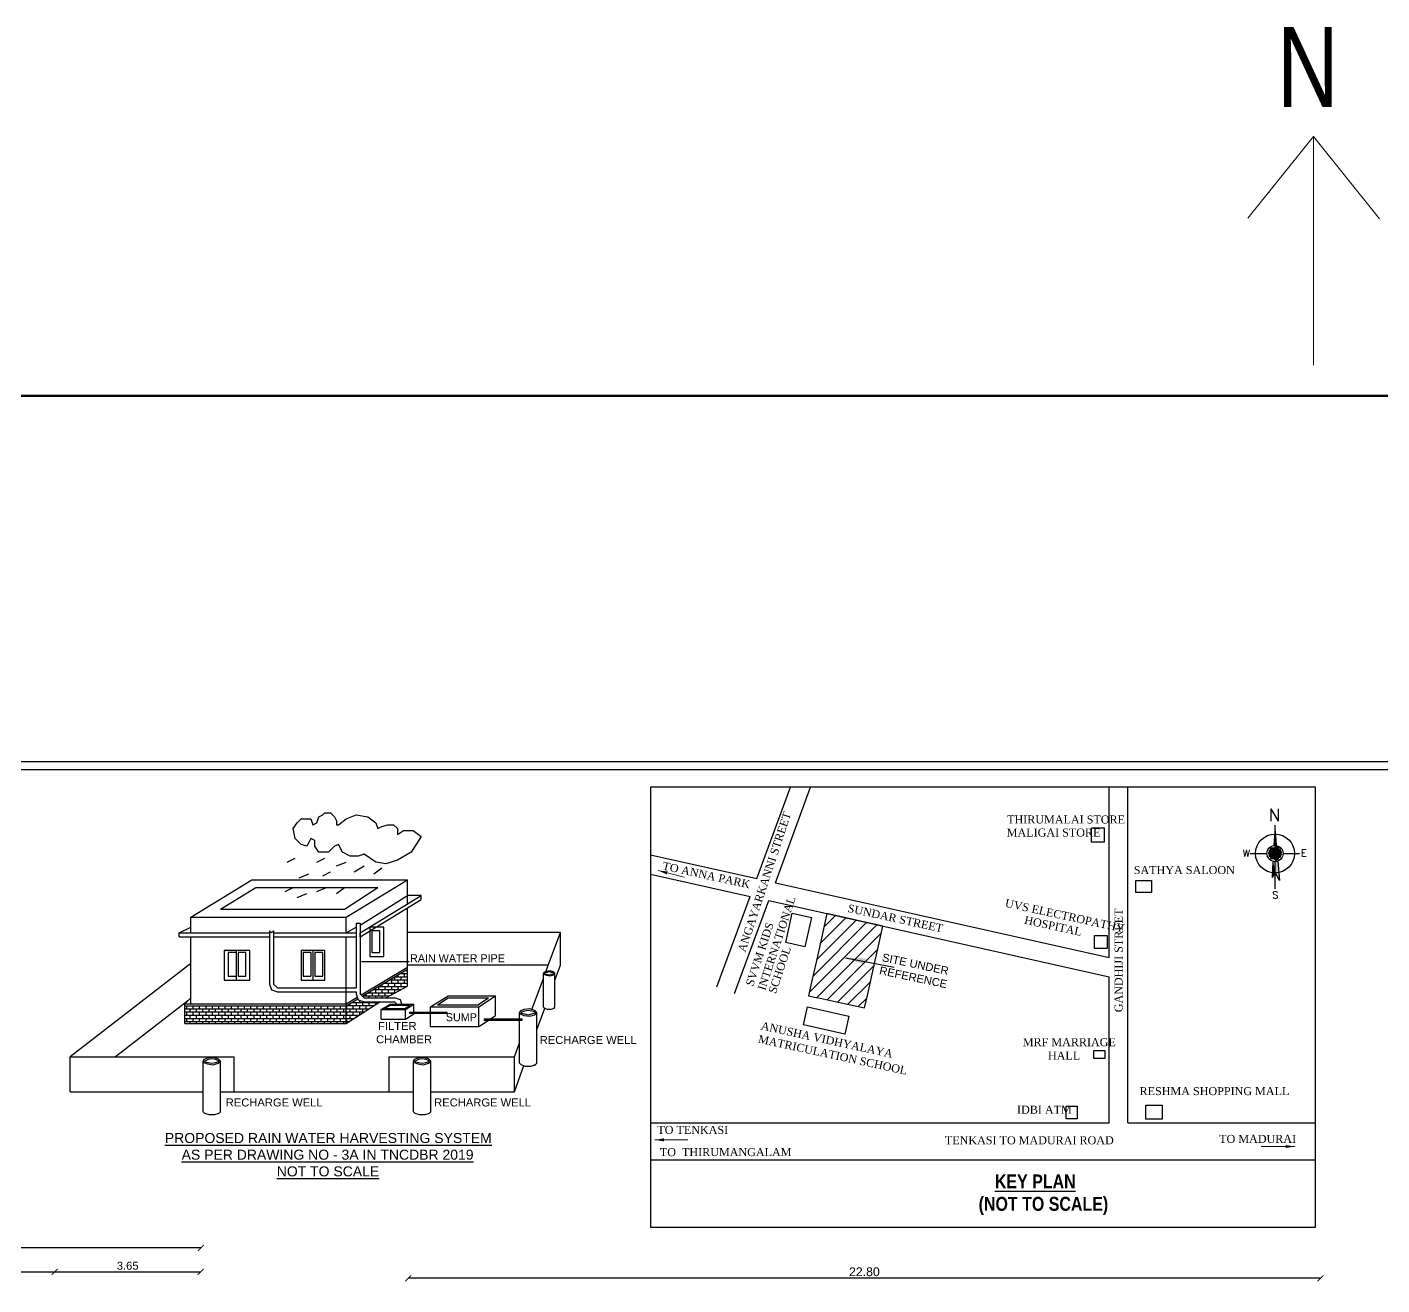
# Model space of a CAD drawing. Header units: metres. Extents: x 2130 to 3135, y 5414 to 5819.
# Drawn here: x 2927.63 to 2961.49, y 5650.48 to 5681.92 of the extents above; entities that cross this region are included whole.
import ezdxf
from ezdxf import colors
from ezdxf.entities.mleader import LeaderData, LeaderLine
from ezdxf.enums import TextEntityAlignment as Align
from ezdxf.math import Vec2, Vec3

# ---------------------------------------------------------------- set-up
doc = ezdxf.new("R2010")
doc.units = ezdxf.units.M
doc.header["$MEASUREMENT"] = 0
doc.header["$PDMODE"] = 34
doc.layers.get('0').update_dxf_attribs({"lineweight": 18})
doc.layers.get('Defpoints').update_dxf_attribs({"lineweight": 18})
doc.layers.add('DIM', color=8, linetype='Continuous')
doc.layers.add('TITLE', color=7, linetype='Continuous')
for name, color, linetype, lineweight in [('FLOOR-STILT', 7, 'Continuous', 50), ('LOCATION_PLAN', 7, 'Continuous', 0), ('NORTH_DIRECTION', 7, 'Continuous', 0)]:
    doc.layers.add(name, color=color, linetype=linetype, lineweight=lineweight)
doc.styles.add('DIM', font='sanss___.ttf')
doc.styles.add('R1', font='arial.ttf')
doc.styles.add('ROMANT', font='romant.shx')
doc.styles.add('RS', font='sanss___.ttf', dxfattribs={"height": 0.2})
doc.styles.add('setback1', font='swisscb.ttf', dxfattribs={"height": 0.375})
doc.styles.get("Standard").update_dxf_attribs({"font": 'arial.ttf'})
doc.styles.add('style1', font='times.ttf')
doc.styles.add('USA TEXT', font='GOTHIC.TTF', dxfattribs={"width": 0.8})
doc.dimstyles.new('DIM-CMDA', dxfattribs={"dimtxt": 0.2, "dimasz": 0.15, "dimexe": 0.05, "dimexo": 0.0625, "dimgap": 0.05, "dimtad": 1, "dimzin": 1, "dimdsep": 46, "dimtxsty": 'R1', "dimblk": 'ARCHTICK', "dimcen": 0.09, "dimse1": 1, "dimse2": 1, "dimclrd": 8, "dimclre": 8, "dimadec": 0, "dimazin": 0, "dimtm": 1e-09, "dimtfac": 1, "dimtofl": 0, "dimtmove": 2, "dimatfit": 3, "dimfxl": 0, "dimtolj": 1, "dimtzin": 0, "dimlwd": -1, "dimlwe": -1, "dimarcsym": 0})
doc.dimstyles.get("Standard").update_dxf_attribs({"dimtxt": 0.2, "dimasz": 0.125, "dimexe": 3, "dimexo": 6, "dimgap": 0.05, "dimtad": 1, "dimdec": 1, "dimzin": 11, "dimdsep": 46, "dimtxsty": 'Standard', "dimcen": 2.5, "dimdle": 3, "dimclrd": 4, "dimclre": 8, "dimclrt": 1, "dimadec": 0, "dimazin": 0, "dimtfac": 0.5, "dimtdec": 1, "dimtix": 1, "dimtmove": 0, "dimatfit": 3, "dimfxl": 0, "dimlwd": 15, "dimarcsym": 0})
pattern_1 = [(0, (1763.05864, 5512.498814), (0, 0.08), []), (90, (1763.05864, 5512.498814), (-0.08, 0.08), [0.08, -0.08])]

# ---------------------------------------------------------------- blocks, each defined once
blk = doc.blocks.new('_ArchTick')
at = {"color": 0, "linetype": 'ByBlock', "const_width": 0.15}
blk.add_lwpolyline([(-0.5, -0.5), (0.5, 0.5)], dxfattribs=at)
blk = doc.blocks.new('*D288')
at = {"layer": 'Defpoints', "color": 0}
for p in [(2928.316, 5650.802), (2926.036, 5648.617), (2928.316, 5648.713)]:
    blk.add_point(p, dxfattribs=at)
at = {"layer": 'DIM', "color": 8}
blk.add_line((2926.036, 5650.802), (2928.316, 5650.802), dxfattribs=at)
at = {"layer": 'DIM', "color": 8, "xscale": 0.15, "yscale": 0.15, "zscale": 0.15, "rotation": 180}
blk.add_blockref('_ArchTick', (2926.036, 5650.802), dxfattribs=at)
at = {"layer": 'DIM', "color": 8, "xscale": 0.15, "yscale": 0.15, "zscale": 0.15}
blk.add_blockref('_ArchTick', (2928.316, 5650.802), dxfattribs=at)
at = {"layer": 'DIM', "color": 4, "insert": (2927.176, 5650.954), "char_height": 0.2, "attachment_point": 5, "style": 'R1'}
blk.add_mtext('\\A1;2.28', dxfattribs=at)
blk = doc.blocks.new('*D289')
at = {"layer": 'Defpoints', "color": 0}
for p in [(2931.966, 5650.802), (2928.316, 5648.713), (2931.966, 5648.659)]:
    blk.add_point(p, dxfattribs=at)
at = {"layer": 'DIM', "color": 8}
blk.add_line((2928.316, 5650.802), (2931.966, 5650.802), dxfattribs=at)
at = {"layer": 'DIM', "color": 8, "xscale": 0.15, "yscale": 0.15, "zscale": 0.15, "rotation": 180}
blk.add_blockref('_ArchTick', (2928.316, 5650.802), dxfattribs=at)
at = {"layer": 'DIM', "color": 8, "xscale": 0.15, "yscale": 0.15, "zscale": 0.15}
blk.add_blockref('_ArchTick', (2931.966, 5650.802), dxfattribs=at)
at = {"layer": 'DIM', "color": 4, "insert": (2930.141, 5650.954), "char_height": 0.2, "attachment_point": 5, "style": 'R1'}
blk.add_mtext('\\A1;3.65', dxfattribs=at)
blk = doc.blocks.new('*D290')
at = {"layer": 'Defpoints', "color": 0}
for p in [(2909.166, 5651.398), (2909.166, 5648.134), (2931.966, 5647.863)]:
    blk.add_point(p, dxfattribs=at)
at = {"layer": 'DIM', "color": 8}
blk.add_line((2931.966, 5651.398), (2909.166, 5651.398), dxfattribs=at)
at = {"layer": 'DIM', "color": 8, "xscale": 0.15, "yscale": 0.15, "zscale": 0.15, "rotation": 180}
blk.add_blockref('_ArchTick', (2909.166, 5651.398), dxfattribs=at)
at = {"layer": 'DIM', "color": 8, "xscale": 0.15, "yscale": 0.15, "zscale": 0.15}
blk.add_blockref('_ArchTick', (2931.966, 5651.398), dxfattribs=at)
at = {"layer": 'DIM', "color": 2, "insert": (2920.566, 5651.56), "char_height": 0.22, "attachment_point": 5, "style": 'R1'}
blk.add_mtext('\\A1;22.80', dxfattribs=at)
blk = doc.blocks.new('*D415')
at = {"layer": 'Defpoints', "color": 0}
for p in [(2937.152, 5650.64), (2937.152, 5648.134), (2959.952, 5647.863)]:
    blk.add_point(p, dxfattribs=at)
at = {"layer": 'DIM', "color": 8}
blk.add_line((2959.952, 5650.64), (2937.152, 5650.64), dxfattribs=at)
at = {"layer": 'DIM', "color": 8, "xscale": 0.15, "yscale": 0.15, "zscale": 0.15, "rotation": 180}
blk.add_blockref('_ArchTick', (2937.152, 5650.64), dxfattribs=at)
at = {"layer": 'DIM', "color": 8, "xscale": 0.15, "yscale": 0.15, "zscale": 0.15}
blk.add_blockref('_ArchTick', (2959.952, 5650.64), dxfattribs=at)
at = {"layer": 'DIM', "color": 2, "insert": (2948.552, 5650.803), "char_height": 0.22, "attachment_point": 5, "style": 'R1'}
blk.add_mtext('\\A1;22.80', dxfattribs=at)
blk = doc.blocks.new('A$C6AA304E2')
at = {"layer": 'TITLE', "color": 0}
for p, q in [((-0.001, 0.298), (-0.001, 1.055)), ((-0.032, 0.296), (-0.001, 0.826)), ((-0.001, 0.826), (0.047, 0.294)), ((0.241, 0.022), (-0.241, 0.022)), ((0.232, 0.066), (-0.232, 0.066)), ((0.215, 0.11), (-0.215, 0.11)), ((0.186, 0.154), (-0.186, 0.154)), ((0.139, 0.198), (-0.139, 0.198)), ((0, -0.242), (0, 0.242)), ((-0.925, -0.003), (-0.302, -0.003)), ((0.241, -0.022), (-0.241, -0.022)), ((0.232, -0.066), (-0.232, -0.066)), ((0.215, -0.11), (-0.215, -0.11)), ((0.186, -0.154), (-0.186, -0.154)), ((0.139, -0.198), (-0.139, -0.198)), ((-0.101, -0.895), (-0.066, -0.296)), ((-0.001, -1.318), (-0.001, -0.304)), ((0.099, -0.287), (0.164, -1.009)), ((0.3, -0.003), (0.909, -0.003)), ((-0.101, -0.895), (-0.001, -0.708)), ((0.164, -1.009), (-0.001, -0.708))]:
    blk.add_line(p, q, dxfattribs=at)
for radius in [0.726, 0.301]:
    blk.add_circle((-0.001, -0.003), radius, dxfattribs=at)
for start, end in [(174.7841, 185.2159), (152.9643, 164.1734), (125.0968, 140.4788), (54.9032, 90), (27.0357, 39.5212), (5.2159, 15.8266), (195.8266, 207.0357), (219.5212, 234.9032), (270, 305.0968), (320.4788, 332.9643), (344.1734, 354.7841)]:
    blk.add_arc((0, 0), 0.242, start, end, dxfattribs=at)
for points in [[(-0.001, 0.826), (-0.032, 0.296), (-0.001, 0.298), (0.047, 0.294)], [(-0.001, 0.298), (0.047, 0.294), (-0.001, 0.826)], [(-0.241, 0.022), (-0.241, -0.022), (0, -0.022), (0, 0.022)], [(0, -0.022), (0, 0.022), (-0.241, 0.022)], [(-0.241, 0.022), (-0.241, 0.022), (-0.241, -0.022), (0, -0.022)], [(-0.215, 0.11), (-0.232, 0.066), (0, 0.066), (0, 0.11)], [(-0.232, 0.066), (0, 0.066), (-0.112, 0.089)], [(0, 0.066), (0, 0.11), (-0.215, 0.11)], [(-0.232, -0.066), (-0.215, -0.11), (0, -0.11), (0, -0.066)], [(0, -0.11), (0, -0.066), (-0.232, -0.066)], [(-0.232, -0.066), (-0.232, -0.066), (-0.215, -0.11), (0, -0.11)], [(-0.139, -0.198), (-0.186, -0.154), (-0.164, -0.178)], [(-0.186, -0.154), (-0.139, -0.198), (0, -0.198), (0, -0.154)], [(0, -0.198), (0, -0.154), (-0.186, -0.154)], [(-0.186, -0.154), (-0.186, -0.154), (-0.139, -0.198), (0, -0.198)], [(-0.001, -0.304), (-0.066, -0.296), (-0.101, -0.895)], [(-0.101, -0.895), (-0.001, -0.708), (-0.001, -0.304), (-0.066, -0.296)], [(-0.101, -0.895), (-0.101, -0.895), (-0.001, -0.708), (-0.001, -0.304)], [(0.164, -1.009), (0.099, -0.287), (-0.001, -0.304)], [(-0.001, -0.304), (-0.001, -0.304), (-0.001, -0.708)], [(-0.001, -0.708), (0.164, -1.009), (-0.001, -0.304)], [(0, -0.11), (0, -0.11), (0, -0.154), (0.186, -0.154)], [(0, -0.11), (0, -0.154), (0.186, -0.154), (0.215, -0.11)], [(0.186, -0.154), (0.215, -0.11), (0, -0.11)], [(0, -0.198), (0, -0.242), (0.139, -0.198), (0, -0.198)], [(0, -0.198), (0, -0.242), (0.075, -0.23), (0.139, -0.198)], [(0.075, -0.23), (0.139, -0.198), (0, -0.198)], [(0, -0.242), (0.077, -0.229), (0.139, -0.198)], [(0, -0.198), (0, -0.198), (0, -0.242), (0.077, -0.229)], [(0.074, -0.229), (0, -0.242), (0.038, -0.239), (0.074, -0.229)], [(0.038, -0.239), (0.074, -0.229), (0, -0.242), (0.038, -0.239)], [(0, -0.242), (0.038, -0.239), (0.069, -0.23)], [(0.139, -0.198), (0.077, -0.229), (0.107, -0.217), (0.139, -0.198)], [(0.107, -0.217), (0.139, -0.198), (0.077, -0.229), (0.107, -0.217)], [(0.077, -0.229), (0.107, -0.217), (0.139, -0.198), (0.077, -0.229)], [(0.139, -0.198), (0.077, -0.229), (0.107, -0.217)], [(0.107, -0.217), (0.139, -0.198), (0.107, -0.217), (0.139, -0.198)], [(-0.001, -0.708), (-0.001, -0.708), (-0.001, -0.708), (0.164, -1.009)]]:
    blk.add_solid(points, dxfattribs=at)
at = {"layer": 'TITLE', "style": 'ROMANT'}
blk.add_text('N', height=0.461, dxfattribs=at).set_placement((-0.238, 1.205))
for s, p in [('W', (-1.067, 0.002)), ('E', (1.074, 0.013)), ('S', (0.013, -1.556))]:
    blk.add_text(s, height=0.264, dxfattribs=at).set_placement(p, align=Align.MIDDLE)
blk = doc.blocks.new('A$C4F68022B')
at = {"layer": 'TITLE'}
h = blk.add_hatch(dxfattribs=at)
h.set_pattern_fill('ANSI31', color=8, scale=1.787353, style=0)
h.set_pattern_definition([(45, (-755.45793, -140.30723), (-0.1579812, 0.1579812), [])])
h.paths.add_polyline_path([(5.713, -3.896), (5.806, -3.475), (5.774, -3.468), (5.629, -3.436), (5.203, -3.34), (4.999, -3.294), (4.586, -3.202), (4.441, -3.169), (4.408, -3.162), (4.383, -3.274), (4.27, -3.781), (4.139, -4.375), (4.027, -4.88), (3.953, -5.218), (4.144, -5.26), (4.164, -5.264), (4.387, -5.312), (4.764, -5.392), (5.154, -5.478), (5.351, -5.521), (5.421, -5.211), (5.6, -4.407)])
for points in [[(16.62, 0), (0, 0), (0, -11.005), (16.62, -11.005)], [(11.022, -1.022), (11.342, -1.022), (11.342, -1.376), (11.022, -1.376)], [(12.128, -2.334), (12.525, -2.334), (12.525, -2.637), (12.128, -2.637)], [(3.545, -3.154), (4.022, -3.261), (3.858, -3.992), (3.382, -3.885)], [(11.093, -3.711), (11.414, -3.711), (11.414, -4.036), (11.093, -4.036)], [(3.922, -5.492), (4.96, -5.724), (4.859, -6.176), (3.821, -5.943)], [(11.077, -6.585), (11.351, -6.585), (11.351, -6.786), (11.077, -6.786)], [(10.385, -7.98), (10.667, -7.98), (10.667, -8.29), (10.385, -8.29)], [(12.38, -7.954), (12.784, -7.954), (12.784, -8.3), (12.38, -8.3)]]:
    blk.add_lwpolyline(points, close=True, dxfattribs=at)
at = {"layer": 'TITLE', "color": 5}
for points in [[(2.658, -2.287), (3.501, 0)], [(3.122, -2.391), (4.003, 0)], [(11.461, -4.26), (11.461, 0)], [(11.932, -8.394), (11.932, 0)], [(0, -1.691), (2.658, -2.287)], [(0, -2.174), (2.494, -2.733)], [(3.122, -2.391), (11.461, -4.26)], [(1.66, -4.996), (2.494, -2.733)], [(2.102, -5.159), (2.957, -2.837)], [(2.957, -2.837), (11.461, -4.743)], [(11.461, -8.394), (11.461, -4.743)], [(0, -8.394), (11.461, -8.394)], [(11.932, -8.394), (16.62, -8.394)], [(0, -9.321), (16.62, -9.321)]]:
    blk.add_lwpolyline(points, dxfattribs=at)
at = {"layer": 'TITLE', "color": 6}
blk.add_lwpolyline([(5.713, -3.896), (5.806, -3.475), (5.774, -3.468), (5.629, -3.436), (5.203, -3.34), (4.999, -3.294), (4.586, -3.202), (4.441, -3.169), (4.408, -3.162), (4.383, -3.274), (4.27, -3.781), (4.139, -4.375), (4.027, -4.88), (3.953, -5.218), (4.144, -5.26), (4.164, -5.264), (4.387, -5.312), (4.764, -5.392), (5.154, -5.478), (5.351, -5.521), (5.421, -5.211), (5.6, -4.407)], close=True, dxfattribs=at)
at = {"layer": 'TITLE', "xscale": 0.6702574690551728, "yscale": 0.6702574690551728, "zscale": 0.6702574690551728}
blk.add_blockref('A$C6AA304E2', (15.609, -1.658), dxfattribs=at)
at = {"layer": 'TITLE', "style": 'style1'}
for s, rotation, p in [('ANGAYARKANNI STREET', 71.7386, (2.369, -4.144)), ('TO ANNA PARK', 347.7519, (0.286, -2.06)), ('INTERNATIONAL', 71.7386, (2.863, -5.099)), ('SUNDAR STREET', 347.7519, (4.915, -3.12)), ('UVS ELECTROPATHY', 347.7519, (8.846, -2.99)), ('GANDHIJI STREET', 90, (11.798, -5.629)), ('HOSPITAL', 347.7519, (9.329, -3.413)), ('SVVM KIDS', 71.7386, (2.566, -4.993)), ('SCHOOL', 71.7386, (3.134, -5.177)), ('ANUSHA VIDHYALAYA', 347.7519, (2.745, -6.057)), ('MATRICULATION SCHOOL', 347.7519, (2.678, -6.386))]:
    blk.add_text(s, height=0.2, rotation=rotation, dxfattribs=at).set_placement(p)
for s, p in [('THIRUMALAI STORE', (8.913, -0.91)), ('MALIGAI STORE', (8.904, -1.237)), ('SATHYA SALOON', (12.078, -2.174)), ('MRF MARRIAGE ', (9.305, -6.477)), ('HALL', (9.934, -6.814)), ('RESHMA SHOPPING MALL', (12.223, -7.7)), ('IDBI ATM', (9.161, -8.164)), ('TO TENKASI', (0.171, -8.67)), ('TENKASI TO MADURAI ROAD', (7.357, -8.929)), ('TO MADURAI', (14.213, -8.894)), ('TO  THIRUMANGALAM', (0.235, -9.225))]:
    blk.add_text(s, height=0.2, dxfattribs=at).set_placement(p)
at = {"layer": 'TITLE', "color": 1, "style": 'setback1'}
for s, p in [('%%uKEY PLAN', (8.607, -10.032)), ('(NOT TO SCALE)', (8.201, -10.592))]:
    blk.add_text(s, height=0.34853, dxfattribs=at).set_placement(p)
at = {"layer": 'TITLE', "insert": (5.815, -4.153), "char_height": 0.2, "width": 3.00554, "attachment_point": 1, "rotation": 348.1143, "style": 'R1'}
blk.add_mtext('SITE UNDER REFERENCE  ', dxfattribs=at)
at = {"layer": 'TITLE'}
for points, override in [([(0.196, -2.088), (0.843, -2.255)], {"dimasz": 0.23}), ([(0.107, -8.819), (0.933, -8.819)], {"dimasz": 0.23, "dimgap": 0.09, "dimtad": 0}), ([(16.1, -8.985), (15.266, -8.985)], {"dimasz": 0.23})]:
    blk.add_leader(points, dimstyle='Standard', override=override, dxfattribs=at)
at = {"layer": 'TITLE', "color": 5}
blk.add_leader([(4.872, -4.265), (6.094, -4.5)], dimstyle='DIM-CMDA', override={"dimasz": 0.5, "dimtad": 0}, dxfattribs=at)

msp = doc.modelspace()

# ---------------------------------------------------------------- hatches: boundary and pattern name
at = {"layer": 'TITLE', "linetype": 'Continuous', "lineweight": -3}
h = msp.add_hatch(dxfattribs=at)
h.set_pattern_fill('AR-B816', color=30, scale=0.01, style=0)
h.set_pattern_definition(pattern_1)
h.paths.add_polyline_path([(2937.13, 5657.947), (2937.13, 5658.37), (2936.004, 5657.695), (2936.047, 5657.652), (2936.589, 5657.652)])
h = msp.add_hatch(dxfattribs=at)
h.set_pattern_fill('AR-B816', color=30, scale=0.01, style=0)
h.set_pattern_definition(pattern_1)
h.paths.add_polyline_path([(2931.571, 5657.455), (2931.571, 5657.012), (2935.605, 5657.012), (2935.605, 5657.455)])
h = msp.add_hatch(dxfattribs=at)
h.set_pattern_fill('AR-B816', color=30, scale=0.01, style=0)
h.set_pattern_definition(pattern_1)
h.paths.add_polyline_path([(2935.9, 5657.602), (2935.892, 5657.627), (2935.605, 5657.455), (2935.605, 5657.012), (2936.441, 5657.553), (2936.047, 5657.553)])

# ---------------------------------------------------------------- linework, layer by layer
at = {"layer": 'FLOOR-STILT', "color": 64}
msp.add_lwpolyline([(2773.048, 5672.701), (3001.299, 5672.701), (3001.299, 5587.605), (2773.048, 5587.605)], close=True, dxfattribs=at)
at = {"layer": 'LOCATION_PLAN'}
msp.add_lwpolyline([(2943.206, 5662.92), (2959.826, 5662.92), (2959.826, 5651.915), (2943.206, 5651.915)], close=True, dxfattribs=at)
at = {"layer": 'NORTH_DIRECTION'}
for points in [[(2959.773, 5673.463), (2959.773, 5673.463), (2959.773, 5679.179), (2958.131, 5677.144)], [(2961.427, 5677.127), (2961.427, 5677.127), (2959.773, 5679.179)]]:
    msp.add_lwpolyline(points, dxfattribs=at)
at = {"layer": 'TITLE'}
for p, q in [((2940.956, 5659.287), (2937.13, 5659.287)), ((2940.594, 5658.309), (2940.956, 5659.287)), ((2940.956, 5658.47), (2940.956, 5659.287)), ((2931.719, 5658.509), (2928.705, 5656.175)), ((2940.654, 5658.47), (2937.13, 5658.47)), ((2940.819, 5658.093), (2940.956, 5658.47)), ((2940.243, 5657.358), (2940.53, 5658.135)), ((2931.645, 5657.578), (2929.833, 5656.175)), ((2940.368, 5656.85), (2940.565, 5657.393)), ((2940.181, 5657.192), (2940.182, 5657.194)), ((2939.805, 5656.175), (2939.934, 5656.523)), ((2928.705, 5655.301), (2928.705, 5656.175)), ((2928.705, 5656.175), (2932.799, 5656.175)), ((2928.705, 5656.175), (2932.799, 5656.175)), ((2932.799, 5655.301), (2932.799, 5656.175)), ((2936.673, 5656.175), (2939.805, 5656.175)), ((2936.673, 5656.175), (2939.805, 5656.175)), ((2936.673, 5655.301), (2936.673, 5656.175)), ((2939.805, 5655.301), (2939.805, 5656.175)), ((2932.273, 5655.978), (2932.274, 5655.98)), ((2937.53, 5655.978), (2937.531, 5655.98)), ((2939.805, 5655.301), (2940.043, 5655.958)), ((2928.705, 5655.301), (2932.025, 5655.301)), ((2928.705, 5655.301), (2932.025, 5655.301)), ((2932.459, 5655.301), (2932.799, 5655.301)), ((2932.459, 5655.301), (2936.673, 5655.301)), ((2936.673, 5655.301), (2937.282, 5655.301)), ((2936.673, 5655.301), (2937.282, 5655.301)), ((2937.716, 5655.301), (2939.805, 5655.301)), ((2937.716, 5655.301), (2939.805, 5655.301))]:
    msp.add_line(p, q, dxfattribs=at)
at = {"layer": 'TITLE', "color": 1, "linetype": 'Continuous', "lineweight": -3}
for p, q in [((2935.974, 5657.725), (2937.13, 5658.419)), ((2936.004, 5657.695), (2937.13, 5658.37)), ((2935.605, 5657.504), (2935.878, 5657.668)), ((2935.605, 5657.455), (2935.892, 5657.627)), ((2937.19, 5657.296), (2938.116, 5657.296)), ((2937.19, 5657.258), (2937.19, 5657.296)), ((2938.116, 5657.258), (2937.19, 5657.258)), ((2938.116, 5657.296), (2938.116, 5657.258)), ((2939.062, 5657.125), (2939.988, 5657.125)), ((2939.062, 5657.087), (2939.062, 5657.125)), ((2939.988, 5657.087), (2939.062, 5657.087)), ((2939.988, 5657.125), (2939.988, 5657.087))]:
    msp.add_line(p, q, dxfattribs=at)
at = {"layer": 'TITLE', "color": 7}
for points in [[(2903.752, 5663.556), (2991.752, 5663.556), (2991.752, 5599.975), (2903.752, 5599.975)], [(2903.952, 5663.356), (2991.552, 5663.356), (2991.552, 5600.175), (2903.952, 5600.175)]]:
    msp.add_lwpolyline(points, close=True, dxfattribs=at)
at = {"layer": 'TITLE', "color": 4, "linetype": 'Continuous', "lineweight": -3}
msp.add_lwpolyline([(2937.474, 5661.685), (2937.228, 5661.292), (2936.884, 5661.095), (2936.589, 5660.997), (2936.343, 5661.046), (2936.047, 5661.243), (2935.9, 5661.193), (2935.703, 5661.193), (2935.506, 5661.292), (2935.408, 5661.488), (2935.31, 5661.439), (2935.162, 5661.292), (2934.916, 5661.292), (2934.818, 5661.439), (2934.818, 5661.587), (2934.719, 5661.636), (2934.67, 5661.538), (2934.621, 5661.439), (2934.473, 5661.488), (2934.326, 5661.636), (2934.277, 5661.882), (2934.375, 5662.03), (2934.424, 5662.079), (2934.473, 5662.128), (2934.621, 5662.128), (2934.719, 5662.128), (2934.769, 5661.98), (2934.867, 5662.03), (2934.916, 5662.177), (2935.014, 5662.226), (2935.064, 5662.276), (2935.211, 5662.276), (2935.31, 5662.177), (2935.359, 5662.079), (2935.359, 5661.98), (2935.408, 5661.98), (2935.605, 5662.128), (2935.851, 5662.226), (2936.146, 5662.177), (2936.343, 5662.03), (2936.392, 5661.882), (2936.49, 5661.931), (2936.638, 5661.98), (2936.785, 5661.98), (2936.884, 5661.882), (2936.884, 5661.734), (2937.031, 5661.833), (2937.277, 5661.833), (2937.474, 5661.685)], dxfattribs=at)
at = {"layer": 'TITLE', "color": 8, "linetype": 'Continuous', "lineweight": -3}
for points in [[(2934.129, 5661.046), (2934.326, 5661.144)], [(2934.867, 5661.046), (2935.064, 5661.144)], [(2935.014, 5660.701), (2935.211, 5660.8)], [(2935.359, 5660.947), (2935.605, 5661.046)], [(2935.802, 5660.8), (2936.047, 5660.947)], [(2936.293, 5660.751), (2936.49, 5660.898)], [(2934.424, 5660.652), (2934.67, 5660.751)], [(2934.08, 5660.308), (2934.277, 5660.406)], [(2934.375, 5660.16), (2934.621, 5660.259)], [(2934.867, 5660.308), (2935.113, 5660.406)], [(2935.359, 5660.259), (2935.556, 5660.406)]]:
    msp.add_lwpolyline(points, dxfattribs=at)
at = {"layer": 'TITLE', "color": 1, "linetype": 'Continuous', "lineweight": -3}
for points in [[(2931.719, 5659.668), (2933.244, 5660.603)], [(2933.244, 5660.603), (2937.13, 5660.603)], [(2935.605, 5659.668), (2937.13, 5660.603)], [(2937.13, 5659.998), (2937.13, 5660.603)], [(2932.457, 5659.865), (2933.342, 5660.406)], [(2933.342, 5660.406), (2936.392, 5660.406)], [(2935.556, 5659.865), (2936.392, 5660.406)], [(2935.949, 5659.275), (2937.474, 5660.209)], [(2935.949, 5659.472), (2937.13, 5660.209)], [(2935.949, 5659.275), (2937.474, 5660.209)], [(2935.949, 5659.472), (2937.13, 5660.209)], [(2935.949, 5659.176), (2937.474, 5660.111)], [(2935.949, 5659.176), (2937.474, 5660.111)], [(2937.474, 5660.209), (2937.13, 5660.209)], [(2937.474, 5660.209), (2937.13, 5660.209)], [(2932.457, 5659.865), (2935.556, 5659.865)], [(2937.13, 5657.947), (2937.13, 5659.9)], [(2931.424, 5659.275), (2931.719, 5659.422)], [(2931.424, 5659.176), (2931.424, 5659.275), (2931.719, 5659.422)], [(2931.719, 5659.668), (2935.605, 5659.668)], [(2931.719, 5659.275), (2931.719, 5659.668)], [(2935.605, 5659.275), (2935.605, 5659.668)], [(2935.605, 5659.275), (2935.851, 5659.422)], [(2935.605, 5659.275), (2935.851, 5659.422)], [(2935.851, 5659.521), (2935.851, 5657.898)], [(2935.851, 5659.521), (2935.9, 5659.521), (2935.949, 5659.521)], [(2935.949, 5659.521), (2935.949, 5657.75)], [(2931.424, 5659.275), (2933.686, 5659.275)], [(2931.424, 5659.275), (2931.719, 5659.275)], [(2931.424, 5659.275), (2931.719, 5659.275)], [(2931.424, 5659.176), (2931.424, 5659.275)], [(2931.424, 5659.176), (2933.686, 5659.176)], [(2931.424, 5659.176), (2933.686, 5659.176)], [(2931.571, 5657.012), (2935.605, 5657.012), (2935.605, 5659.176)], [(2931.719, 5659.275), (2933.686, 5659.275)], [(2931.719, 5657.504), (2931.719, 5659.176)], [(2933.686, 5659.324), (2933.686, 5657.996)], [(2933.686, 5659.324), (2933.736, 5659.275), (2933.785, 5659.324)], [(2933.785, 5659.324), (2933.785, 5657.996)], [(2933.785, 5659.275), (2935.851, 5659.275)], [(2933.785, 5659.275), (2935.851, 5659.275)], [(2933.785, 5659.176), (2935.851, 5659.176)], [(2933.785, 5659.176), (2935.851, 5659.176)], [(2935.949, 5659.176), (2935.949, 5659.275)], [(2935.949, 5659.176), (2935.949, 5659.275)], [(2940.819, 5658.264), (2940.783, 5658.3), (2940.699, 5658.324), (2940.602, 5658.312), (2940.542, 5658.288), (2940.53, 5658.264), (2940.542, 5658.24), (2940.602, 5658.216), (2940.699, 5658.204), (2940.783, 5658.228), (2940.819, 5658.264)], [(2940.53, 5657.42), (2940.53, 5658.264)], [(2940.795, 5658.264), (2940.795, 5658.264), (2940.783, 5658.276), (2940.735, 5658.288), (2940.675, 5658.3), (2940.614, 5658.288), (2940.578, 5658.276), (2940.554, 5658.264), (2940.554, 5658.264)], [(2940.554, 5658.264), (2940.554, 5658.264), (2940.566, 5658.252), (2940.614, 5658.24), (2940.675, 5658.228), (2940.735, 5658.24), (2940.771, 5658.252), (2940.795, 5658.264), (2940.795, 5658.264)], [(2940.819, 5657.42), (2940.819, 5658.264)], [(2933.686, 5657.996), (2933.736, 5657.848), (2933.883, 5657.799)], [(2933.785, 5657.996), (2933.883, 5657.898)], [(2933.883, 5657.898), (2935.851, 5657.898)], [(2933.883, 5657.799), (2935.851, 5657.799)], [(2935.851, 5657.799), (2935.851, 5657.75)], [(2935.851, 5657.75), (2935.9, 5657.602), (2936.047, 5657.553)], [(2935.949, 5657.75), (2936.047, 5657.652)], [(2936.589, 5657.652), (2937.13, 5657.947)], [(2931.571, 5657.504), (2935.605, 5657.504)], [(2931.571, 5657.012), (2931.571, 5657.504)], [(2931.571, 5657.455), (2935.605, 5657.455)], [(2935.605, 5657.012), (2936.441, 5657.553)], [(2936.047, 5657.652), (2936.807, 5657.652)], [(2936.047, 5657.553), (2936.807, 5657.553)], [(2936.477, 5657.361), (2936.699, 5657.496)], [(2936.563, 5657.386), (2936.699, 5657.472)], [(2936.699, 5657.496), (2937.289, 5657.496)], [(2936.699, 5657.472), (2937.203, 5657.472)], [(2936.99, 5657.496), (2936.955, 5657.602), (2936.807, 5657.652)], [(2936.864, 5657.496), (2936.807, 5657.553)], [(2937.068, 5657.386), (2937.203, 5657.472)], [(2937.08, 5657.361), (2937.289, 5657.496)], [(2937.289, 5657.296), (2937.289, 5657.496)], [(2937.71, 5657.43), (2938.153, 5657.701)], [(2937.71, 5657.43), (2938.916, 5657.43)], [(2937.71, 5657.296), (2937.71, 5657.43)], [(2937.883, 5657.479), (2938.153, 5657.652)], [(2937.883, 5657.479), (2938.916, 5657.479)], [(2938.153, 5657.701), (2939.334, 5657.701)], [(2938.153, 5657.652), (2939.162, 5657.652)], [(2938.891, 5657.479), (2939.162, 5657.652)], [(2938.916, 5657.43), (2939.334, 5657.701)], [(2938.916, 5656.938), (2938.916, 5657.43)], [(2939.334, 5657.209), (2939.334, 5657.701)], [(2940.53, 5657.42), (2940.554, 5657.396), (2940.626, 5657.372), (2940.723, 5657.372), (2940.795, 5657.396), (2940.819, 5657.42)], [(2940.771, 5657.384), (2940.795, 5657.396), (2940.819, 5657.42)], [(2936.477, 5657.361), (2937.08, 5657.361)], [(2936.477, 5657.115), (2936.477, 5657.361)], [(2936.477, 5657.115), (2937.08, 5657.115)], [(2936.563, 5657.386), (2937.08, 5657.386)], [(2937.08, 5657.115), (2937.08, 5657.361)], [(2937.08, 5657.115), (2937.289, 5657.25)], [(2937.289, 5657.25), (2937.289, 5657.258)], [(2937.71, 5656.938), (2937.71, 5657.258)], [(2938.916, 5656.938), (2939.146, 5657.087)], [(2939.204, 5657.125), (2939.334, 5657.209)], [(2940.368, 5657.284), (2940.313, 5657.338), (2940.187, 5657.374), (2940.042, 5657.356), (2939.952, 5657.32), (2939.934, 5657.284), (2939.952, 5657.248), (2940.042, 5657.212), (2940.187, 5657.194), (2940.313, 5657.23), (2940.368, 5657.284)], [(2939.934, 5657.125), (2939.934, 5657.284)], [(2939.934, 5656.018), (2939.934, 5657.087)], [(2940.331, 5657.284), (2940.331, 5657.284), (2940.313, 5657.302), (2940.241, 5657.32), (2940.151, 5657.338), (2940.06, 5657.32), (2940.006, 5657.302), (2939.97, 5657.284), (2939.97, 5657.284)], [(2939.97, 5657.284), (2939.97, 5657.284), (2939.988, 5657.266), (2940.06, 5657.248), (2940.151, 5657.23), (2940.241, 5657.248), (2940.295, 5657.266), (2940.331, 5657.284), (2940.331, 5657.284)], [(2940.368, 5656.018), (2940.368, 5657.284)], [(2940.626, 5657.372), (2940.626, 5657.372), (2940.723, 5657.372), (2940.723, 5657.372)], [(2937.71, 5656.938), (2938.916, 5656.938)], [(2932.459, 5656.07), (2932.405, 5656.124), (2932.278, 5656.16), (2932.134, 5656.142), (2932.043, 5656.106), (2932.025, 5656.07), (2932.043, 5656.034), (2932.134, 5655.998), (2932.278, 5655.979), (2932.405, 5656.016), (2932.459, 5656.07)], [(2932.025, 5654.804), (2932.025, 5656.07)], [(2932.423, 5656.07), (2932.423, 5656.07), (2932.405, 5656.088), (2932.333, 5656.106), (2932.242, 5656.124), (2932.152, 5656.106), (2932.098, 5656.088), (2932.061, 5656.07), (2932.061, 5656.07)], [(2932.061, 5656.07), (2932.061, 5656.07), (2932.08, 5656.052), (2932.152, 5656.034), (2932.242, 5656.016), (2932.333, 5656.034), (2932.387, 5656.052), (2932.423, 5656.07), (2932.423, 5656.07)], [(2932.459, 5654.804), (2932.459, 5656.07)], [(2937.716, 5656.07), (2937.662, 5656.124), (2937.536, 5656.16), (2937.391, 5656.142), (2937.301, 5656.106), (2937.282, 5656.07), (2937.301, 5656.034), (2937.391, 5655.998), (2937.536, 5655.979), (2937.662, 5656.016), (2937.716, 5656.07)], [(2937.282, 5654.804), (2937.282, 5656.07)], [(2937.68, 5656.07), (2937.68, 5656.07), (2937.662, 5656.088), (2937.59, 5656.106), (2937.499, 5656.124), (2937.409, 5656.106), (2937.355, 5656.088), (2937.319, 5656.07), (2937.319, 5656.07)], [(2937.319, 5656.07), (2937.319, 5656.07), (2937.337, 5656.052), (2937.409, 5656.034), (2937.499, 5656.016), (2937.59, 5656.034), (2937.644, 5656.052), (2937.68, 5656.07), (2937.68, 5656.07)], [(2937.716, 5654.804), (2937.716, 5656.07)], [(2939.934, 5656.018), (2939.97, 5655.982), (2940.078, 5655.946), (2940.223, 5655.946), (2940.331, 5655.982), (2940.368, 5656.018)], [(2940.078, 5655.946), (2940.078, 5655.946), (2940.223, 5655.946), (2940.223, 5655.946)], [(2940.295, 5655.964), (2940.331, 5655.982), (2940.368, 5656.018)], [(2932.025, 5654.804), (2932.061, 5654.768), (2932.17, 5654.732), (2932.315, 5654.732), (2932.423, 5654.768), (2932.459, 5654.804)], [(2932.17, 5654.732), (2932.17, 5654.732), (2932.315, 5654.732), (2932.315, 5654.732)], [(2932.387, 5654.75), (2932.423, 5654.768), (2932.459, 5654.804)], [(2937.282, 5654.804), (2937.319, 5654.768), (2937.427, 5654.732), (2937.572, 5654.732), (2937.68, 5654.768), (2937.716, 5654.804)], [(2937.427, 5654.732), (2937.427, 5654.732), (2937.572, 5654.732), (2937.572, 5654.732)], [(2937.644, 5654.75), (2937.68, 5654.768), (2937.716, 5654.804)]]:
    msp.add_lwpolyline(points, dxfattribs=at)
at = {"layer": 'TITLE', "color": 0, "linetype": 'Continuous', "lineweight": -3}
msp.add_lwpolyline([(2937.474, 5660.111), (2937.474, 5660.209)], dxfattribs=at)
msp.add_lwpolyline([(2937.474, 5660.111), (2937.474, 5660.209)], dxfattribs=at)
at = {"layer": 'TITLE', "color": 32, "linetype": 'Continuous', "lineweight": -3}
for points in [[(2936.195, 5659.422), (2936.195, 5658.685), (2936.539, 5658.685), (2936.539, 5659.422), (2936.195, 5659.422)], [(2936.244, 5659.324), (2936.244, 5658.783), (2936.441, 5658.783), (2936.441, 5659.324), (2936.244, 5659.324)], [(2932.555, 5658.832), (2932.555, 5658.094), (2933.194, 5658.094), (2933.194, 5658.832), (2932.555, 5658.832)], [(2932.85, 5658.783), (2932.653, 5658.783), (2932.653, 5658.193), (2932.85, 5658.193)], [(2932.85, 5658.832), (2932.85, 5658.094)], [(2932.85, 5658.783), (2932.85, 5658.193)], [(2932.899, 5658.783), (2932.899, 5658.193)], [(2932.899, 5658.193), (2933.096, 5658.193), (2933.096, 5658.783), (2932.899, 5658.783)], [(2934.473, 5658.832), (2934.473, 5658.094), (2935.064, 5658.094), (2935.064, 5658.832), (2934.473, 5658.832)], [(2934.719, 5658.783), (2934.523, 5658.783), (2934.523, 5658.193), (2934.719, 5658.193)], [(2934.719, 5658.783), (2934.719, 5658.193)], [(2934.769, 5658.832), (2934.769, 5658.094)], [(2934.818, 5658.193), (2935.014, 5658.193), (2935.014, 5658.783), (2934.818, 5658.783), (2934.818, 5658.193)]]:
    msp.add_lwpolyline(points, dxfattribs=at)
at = {"layer": 'TITLE', "color": 68, "linetype": 'Continuous', "lineweight": -3}
msp.add_lwpolyline([(2931.571, 5657.504), (2931.719, 5657.652)], dxfattribs=at)

# ---------------------------------------------------------------- block references
at = {"layer": 'DIM', "color": 7}
msp.add_blockref('A$C4F68022B', (2943.206, 5662.92), dxfattribs=at)

# ---------------------------------------------------------------- texts
at = {"layer": 'NORTH_DIRECTION', "insert": (2960.409, 5679.917), "char_height": 2, "attachment_point": 1, "rotation": 180, "style": 'USA TEXT'}
msp.add_mtext_dynamic_manual_height_columns('N', width=1.18507, gutter_width=30, heights=[2.651], dxfattribs=at)
at = {"layer": 'TITLE', "color": 3, "style": 'RS', "width": 0.96}
for s, p in [('RAIN WATER PIPE', (2937.198, 5658.54)), ('SUMP', (2938.092, 5657.067))]:
    msp.add_text(s, height=0.2, dxfattribs=at).set_placement(p)
at = {"layer": 'TITLE', "color": 3, "char_height": 0.2, "attachment_point": 1, "style": 'RS'}
for s, insert, width in [('{\\W0.514317; }FILTER \\PCHAMBER', (2936.349, 5657.048), 0.98709), ('RECHARGE WELL', (2940.438, 5656.698), 2.43124), ('RECHARGE WELL', (2932.591, 5655.137), 2.43124), ('RECHARGE WELL', (2937.8, 5655.137), 2.43124)]:
    msp.add_mtext(s, dxfattribs=dict(at, insert=insert, width=width))
at = {"layer": 'TITLE', "color": 7, "insert": (2930.935, 5654.272), "char_height": 0.25, "width": 8.23101, "attachment_point": 1, "style": 'DIM'}
msp.add_mtext('{\\W1.38783;\\L \\W1;PROPOSED RAIN WATER HARVESTING SYSTEM \\P{\\W5.704372; }AS PER DRAWING NO - 3A IN TNCDBR 2019 \\P\\W7.55244;    \\W1;NOT TO SCALE}', dxfattribs=at)

# ---------------------------------------------------------------- dimensions: what is measured, and where the dimension line sits
at = {"layer": 'DIM', "color": 7}
for base, p1, p2, override, picture, middle in [((2909.166, 5651.398), (2931.966, 5647.863), (2909.166, 5648.134), {"dimtxt": 0.22, "dimpost": '\\X', "dimclrt": 2}, '*D290', (2920.566, 5651.56)), ((2928.316, 5650.802), (2926.036, 5648.617), (2928.316, 5648.713), {"dimpost": '\\X', "dimclrt": 4}, '*D288', (2927.176, 5650.954)), ((2931.966, 5650.802), (2928.316, 5648.713), (2931.966, 5648.659), {"dimpost": '\\X', "dimclrt": 4}, '*D289', (2930.141, 5650.954)), ((2937.152, 5650.64), (2959.952, 5647.863), (2937.152, 5648.134), {"dimtxt": 0.22, "dimpost": '\\X', "dimclrt": 2}, '*D415', (2948.552, 5650.803))]:
    dim = msp.add_linear_dim(base=base, p1=p1, p2=p2, dimstyle='DIM-CMDA', override=override, dxfattribs=at)
    dim.commit()
    dim.dimension.update_dxf_attribs({"geometry": picture, "text_midpoint": middle})

# ---------------------------------------------------------------- leaders
at = {"layer": 'TITLE'}
ml = msp.add_multileader_mtext('Standard', dxfattribs=at)
ml.set_content('', color=256)
ml.set_leader_properties()
ml.build(insert=Vec2(0, 0))
ml.multileader.update_dxf_attribs({"text_right_attachment_type": 6, "dogleg_length": 0.36, "arrow_head_size": 0.111})
ctx = ml.context
ctx.base_point, ctx.char_height, ctx.arrow_head_size, ctx.landing_gap_size, ctx.plane_origin = Vec3(2937.177, 5658.556), 0.199, 0.111, 0.0996, Vec3(2935.911, 5658.556)
ctx.right_attachment = 6
notes = []
notes.append((ctx, [(0, (1, 1, 0), (2936.195, 5658.556), (1, 0), 0.982, [(0, [(2935.911, 5658.556)], 0, [])])]))
ctx.mtext.insert, ctx.mtext.flow_direction = Vec3(2937.276, 5658.655), 5
for ctx, leaders in notes:
    for number, flags, end, landing, length, lines in leaders:
        leader = LeaderData()
        leader.index, (leader.has_last_leader_line, leader.has_dogleg_vector, leader.attachment_direction) = number, flags
        leader.last_leader_point, leader.dogleg_vector, leader.dogleg_length = Vec3(end), Vec3(landing), length
        for number, points, colour, breaks in lines:
            line = LeaderLine()
            line.index, line.vertices, line.color, line.breaks = number, Vec3.list(points), colors.encode_raw_color(colour), breaks
            leader.lines.append(line)
        ctx.leaders.append(leader)

doc.saveas('drawing.dxf')
